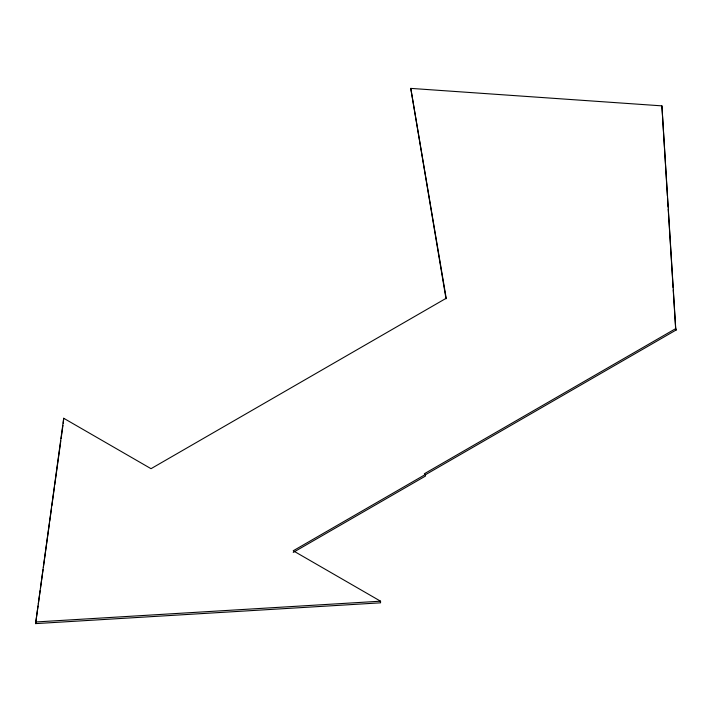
<?xml version="1.0" encoding="UTF-8"?>
<svg xmlns="http://www.w3.org/2000/svg" width="712" height="712" viewBox="0 0 712 712"><rect width="100%" height="100%" fill="white"/><g stroke="black" fill="none" stroke-linecap="round" stroke-linejoin="round"><path stroke-width="1.07" d="M425.5 474.414L293.228 550.777L380.555 601.195L380.555 602.824L35.6 623.614L63.706 418.264L151.024 468.683L446.202 298.266L410.771 88.386L661.902 105.865L675.732 328.606L424.343 473.747L425.5 474.414L425.5 476.043L293.228 552.405M35.6 623.614L38.03 606.001M38.332 603.794L40.157 590.577M40.459 588.379L43.04 569.653M43.343 567.455L49.422 523.409M49.724 521.202L51.549 507.985M51.851 505.787L54.432 487.061M54.744 484.863L60.814 440.817M61.116 438.61L62.941 425.393M63.243 423.195L63.706 418.264M425.304 474.815L676.4 329.843L675.697 329.754M35.6 621.985L380.555 601.195M446.015 298.8L410.771 88.386M667.393 195.951L661.902 105.865M667.527 198.167L668.078 207.014M668.221 209.221L673.089 287.737M673.232 289.944L675.732 330.235L675.697 328.125"/></g></svg>
